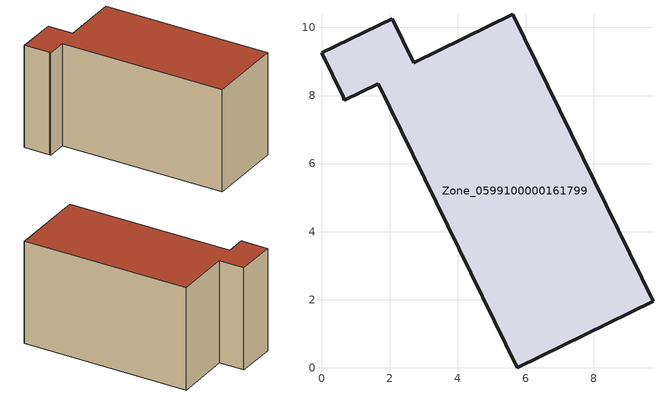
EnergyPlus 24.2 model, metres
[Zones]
Zone_0599100000161799
 floor ground (C_G): 0,9.26 2.07,10.26 2.71,8.97 5.62,10.39 9.74,1.95 5.75,0 1.67,8.35 0.67,7.86 0.64,7.96 z0
 wall outside (C_F): 2.07,10.26 0,9.26 0.64,7.96 0.67,7.86 1.67,8.35 5.75,0 9.74,1.95 5.62,10.39 2.71,8.97 2.07,10.26 z0:5.84
 roof outside (C_R): 5.75,0 9.74,1.95 5.62,10.39 2.71,8.97 2.07,10.26 0,9.26 0.64,7.96 0.67,7.86 1.67,8.35 z5.84
[BUILDING]
Pand.0599100000161799: North Axis=0; Terrain=City; Loads Convergence Tolerance Value=0.04; Temperature Convergence Tolerance Value=0.4; Solar Distribution=FullExterior; Maximum Number of Warmup Days=25; Minimum Number of Warmup Days=1
[Site:Location]
Rotterdam.The.Hague.AP_ZH_NLD Design_Conditions: Latitude=51.96; Longitude=4.45; Time Zone=1; Elevation=-4.5
[SITE:GROUNDTEMPERATURE:BUILDINGSURFACE]
18, 18, 18, 18, 18, 18, 18, 18, 18, 18, 18, 18
[MATERIAL] Thermal Absorptance=0.9; Solar Absorptance=0.7; Visible Absorptance=0.7
Name | Roughness | Thickness | Conductivity | Density | Specific Heat
G.TI.1946-1964 | MediumSmooth | 0.15 | 1 | 540 | 1210
F.TI.1946-1964 | Rough | 0.3 | 0.857143 | 1920 | 840
R.TI.1946-1964 | MediumRough | 0.2 | 0.277778 | 1500 | 1000
[CONSTRUCTION]
C_G: G.TI.1946-1964
C_F: F.TI.1946-1964
C_R: R.TI.1946-1964
[ZONE]
Zone_0599100000161799: Type=1; Multiplier=1; Ceiling Height=Autocalculate; Volume=Autocalculate; Floor Area=autocalculate; Part of Total Floor Area=Yes
[ZONEINFILTRATION:DESIGNFLOWRATE]
Infil_Zone_0599100000161799: Zone or ZoneList or Space or SpaceList=Zone_0599100000161799; Schedule=AlwaysOn; Design Flow Rate Calculation Method=Flow/Area; Flow Rate per Floor Area=0.003; Constant Term Coefficient=1; Temperature Term Coefficient=0; Velocity Term Coefficient=0; Velocity Squared Term Coefficient=0
[HVACTEMPLATE:ZONE:IDEALLOADSAIRSYSTEM]
Zone_0599100000161799: Maximum Heating Supply Air Temperature=50; Minimum Cooling Supply Air Temperature=13; Maximum Heating Supply Air Humidity Ratio=0.0156; Minimum Cooling Supply Air Humidity Ratio=0.0077; Heating Limit=NoLimit; Cooling Limit=NoLimit; Dehumidification Control Type=ConstantSensibleHeatRatio; Cooling Sensible Heat Ratio=0.7; Dehumidification Setpoint=60; Humidification Control Type=None; Humidification Setpoint=30; Outdoor Air Method=None; Outdoor Air Flow Rate per Person=0.00944; Outdoor Air Flow Rate per Zone Floor Area=0; Outdoor Air Flow Rate per Zone=0; Demand Controlled Ventilation Type=None; Outdoor Air Economizer Type=NoEconomizer; Heat Recovery Type=None; Sensible Heat Recovery Effectiveness=0.7; Latent Heat Recovery Effectiveness=0.65
[ZONECONTROL:THERMOSTAT]
ThermostatControl_Zone_0599100000161799: Zone or ZoneList=Zone_0599100000161799; Control Type Schedule=DualSetpointControlType; Control 1=Thermostat_Zone_0599100000161799; Temperature Difference Between Cutout And Setpoint=0
[THERMOSTATSETPOINT:DUALSETPOINT]
Thermostat_Zone_0599100000161799: Heating Setpoint Temperature Schedule=HeatingSetpoint_Zone_0599100000161799; Cooling Setpoint Temperature Schedule=CoolingSetpoint_Zone_0599100000161799
[SCHEDULE:COMPACT]
HeatingSetpoint_Zone_0599100000161799: Through: 12/31, For: AllDays, Until: 24:00, 21
CoolingSetpoint_Zone_0599100000161799: Through: 12/31, For: AllDays, Until: 24:00, 24
DualSetpointControlType: Through: 12/31, For: AllDays, Until: 24:00, 4
AlwaysOn: Through: 12/31, For: AllDays, Until: 24:00, 1
